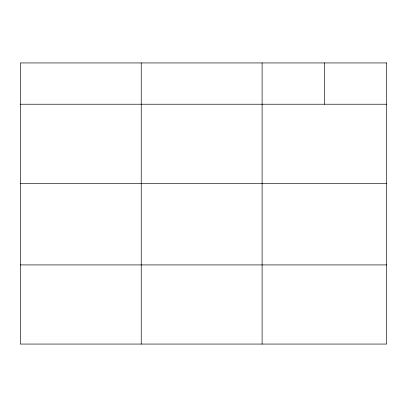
<?xml version="1.0" encoding="UTF-8"?>
<svg xmlns="http://www.w3.org/2000/svg" width="407" height="407" viewBox="0 0 407 407"><rect width="100%" height="100%" fill="white"/><g stroke="black" fill="none" stroke-linecap="round" stroke-linejoin="round"><path stroke-width="0.61" d="M20.35 104.228L386.65 104.228M20.35 183.374L386.65 183.374M20.35 264.916L386.65 264.916M324.379 62.937L324.379 104.228M262.108 62.937L262.108 344.063M141.229 62.937L141.229 344.063M386.65 62.937L20.35 62.937L20.35 344.063L386.65 344.063L386.65 62.937"/></g></svg>
